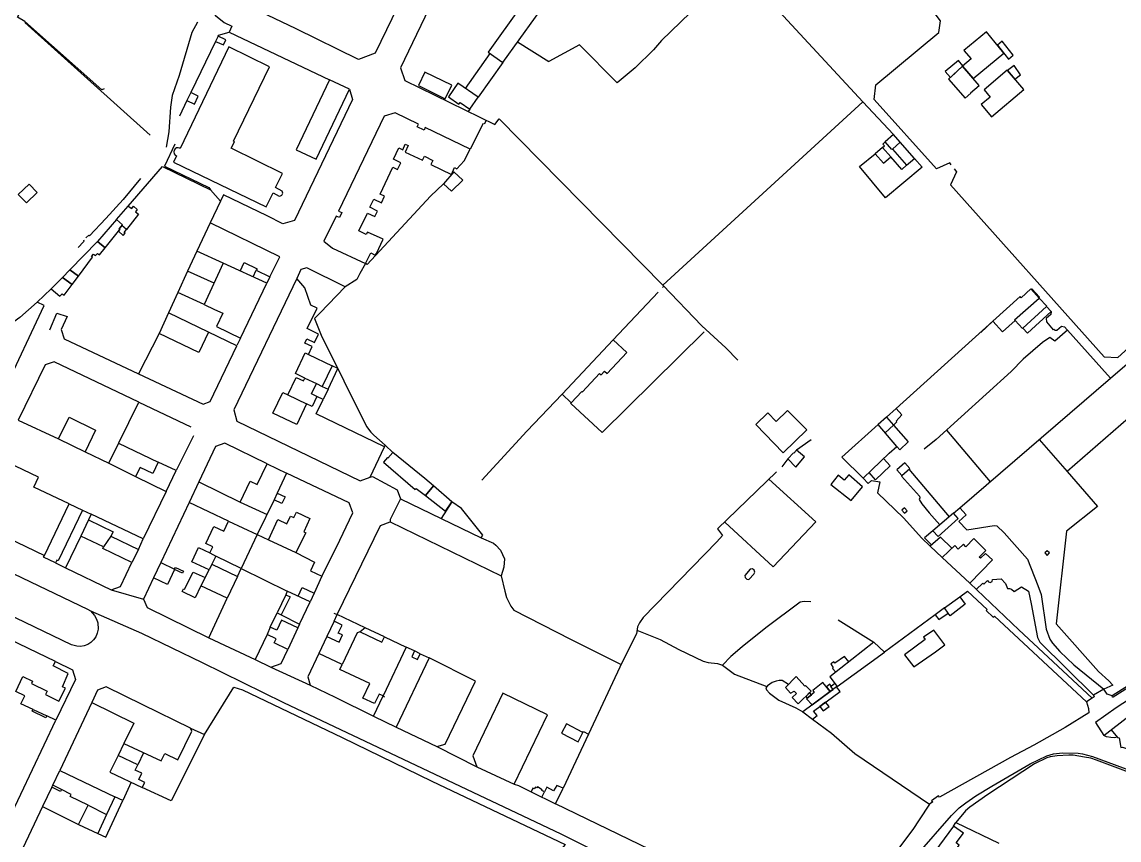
# Model space of a CAD drawing. Header units: millimetres. Extents: x 487814 to 495125, y 4392873 to 4398925.
# Drawn here: x 493123.1 to 493556.7, y 4396757.6 to 4397080.9 of the extents above; entities that cross this region are included whole.
import ezdxf

# ---------------------------------------------------------------- set-up
doc = ezdxf.new("R2010")
doc.units = ezdxf.units.MM
doc.layers.add('Cartografia_Base', color=8, linetype='Continuous')

msp = doc.modelspace()

# ---------------------------------------------------------------- linework, layer by layer
at = {"layer": 'Cartografia_Base'}
for p, q in [((493124.22, 4397080.64, 105.5), (493173.85, 4397036.2, 104.48)), ((493199.65, 4397073.24, 104.88), (493189.89, 4397053.07, 104.08)), ((493318.98, 4397073.04, 102.72), (493331.32, 4397065.3, 102.45)), ((493298.4, 4397054.64, 106.98), (493308.21, 4397068.39, 108.17)), ((493313.12, 4397064.87, 108.17), (493303.39, 4397051.15, 106.98)), ((493188.34, 4397049.87, 103.95), (493185.38, 4397043.74, 103.71)), ((493455.43, 4397049.37, 102.79), (493467.61, 4397036.38, 102.22)), ((493300.08, 4397046.41, 102.66), (493299.47, 4397045.51, 102.65)), ((493305.37, 4397040.82, 102.41), (493300.25, 4397030.62, 102.23)), ((493306.59, 4397042, 102.51), (493305.87, 4397040.58, 102.5)), ((493197.7, 4397014.61, 104.28), (493201.63, 4397010.12, 104.28)), ((493201.63, 4397010.12, 104.28), (493197.57, 4397001.59, 102.97)), ((493197.57, 4397001.59, 102.97), (493192.22, 4396990.35, 104.36)), ((493192.22, 4396990.35, 104.36), (493188.59, 4396982.43, 104.36)), ((493202.67, 4396985.56, 105.3), (493192.22, 4396990.35, 104.36)), ((493188.59, 4396982.43, 104.36), (493184.73, 4396974.01, 104.36)), ((493199.04, 4396977.64, 105.44), (493188.59, 4396982.43, 104.36)), ((493214.45, 4396980.16, 104.29), (493215.73, 4396982.8, 104.29)), ((493134.66, 4396975.48, 106.39), (493129.07, 4396970.13, 106.41)), ((493250.92, 4396976.18, 102.28), (493240.82, 4396965.81, 101.93)), ((493376.84, 4396976.56, 101.71), (493376.24, 4396975.92, 101.71)), ((493184.73, 4396974.01, 104.36), (493181.04, 4396965.96, 107.92)), ((493195.19, 4396969.22, 105.49), (493184.73, 4396974.01, 104.36)), ((493374.6, 4396974.19, 101.71), (493356.81, 4396955.33, 101.45)), ((493181.04, 4396965.96, 107.92), (493177.32, 4396957.83, 109.03)), ((493196.9, 4396958.35, 108.04), (493181.04, 4396965.96, 107.92)), ((493209.48, 4396955.97, 104.7), (493208.1, 4396953.08, 104.66)), ((493236.32, 4396949.53, 103.49), (493245.78, 4396945, 103.83)), ((493582.04, 4396943.14, 101.11), (493536.19, 4396903.33, 99.59)), ((493234.93, 4396940.19, 104.68), (493239.49, 4396937.99, 104.66)), ((493493.76, 4396888.94, 101.87), (493553.42, 4396940.12, 101.9)), ((493228.21, 4396933.55, 105.94), (493235.63, 4396929.95, 105.51)), ((493244.09, 4396935.79, 104.66), (493242.14, 4396931.72, 104.66)), ((493169.29, 4396930.71, 105.07), (493189.87, 4396920.88, 104.6)), ((493464.78, 4396924.73, 103.31), (493461.53, 4396921.84, 103.31)), ((493464.27, 4396918.61, 103.34), (493467.6, 4396921.53, 103.34)), ((493467.54, 4396921.61, 103.31), (493467.6, 4396921.53, 103.34)), ((493488.49, 4396919.66, 101.15), (493505.79, 4396899.25, 100.28)), ((493137.58, 4396916.24, 108.11), (493148.06, 4396911.1, 106.47)), ((493190.86, 4396917.4, 104.65), (493184.11, 4396903.62, 105.05)), ((493435.03, 4396915.76, 100.84), (493429.3, 4396911.64, 100.76)), ((493525.22, 4396915.91, 100.27), (493536.19, 4396903.33, 99.59)), ((493161.34, 4396914.49, 104.94), (493177.01, 4396907.01, 104.99)), ((493266.45, 4396913.08, 103.47), (493266.72, 4396913.71, 103.11)), ((493266.72, 4396913.71, 103.11), (493269.71, 4396910.84, 103.11)), ((493157.42, 4396906.51, 105.02), (493168.04, 4396901.3, 104.93)), ((493220.03, 4396906.3, 106.13), (493227.69, 4396902.55, 106.14)), ((493425.81, 4396908.24, 100.68), (493423.5, 4396905.11, 100.62)), ((493473.72, 4396904.25, 101.14), (493489.64, 4396885.38, 101.18)), ((493193.03, 4396899.13, 104.69), (493189.2, 4396891.01, 104.68)), ((493180.13, 4396895.37, 104.3), (493171.08, 4396876.6, 104.67)), ((493223.99, 4396894.7, 101.8), (493222.74, 4396892.06, 101.75)), ((493209.39, 4396891.19, 104.14), (493220.03, 4396886.31, 102.53)), ((493272.76, 4396892.41, 103.42), (493268.63, 4396884.35, 101.12)), ((493491.27, 4396886.77, 101.88), (493493.76, 4396888.94, 101.87)), ((493147, 4396888.03, 106.15), (493150.43, 4396886.4, 105.96)), ((493149.38, 4396884.22, 104.65), (493146.42, 4396877.77, 104.65)), ((493158.29, 4396877.68, 104.75), (493155.32, 4396873.47, 107.41)), ((493220.53, 4396876.28, 104.78), (493231.31, 4396871.22, 103.46)), ((493169.12, 4396872.44, 104.75), (493166.61, 4396867.26, 104.87)), ((493136.32, 4396867.12, 106.33), (493140.35, 4396865.18, 106.42)), ((493178.02, 4396867.33, 104.16), (493175.14, 4396861.23, 104.16)), ((493197.34, 4396871.09, 104.98), (493199.78, 4396869.88, 104.02)), ((493198.16, 4396866.6, 104.02), (493197.1, 4396864.48, 104.02)), ((493195.55, 4396861.35, 104.54), (493193.87, 4396858.14, 106.74)), ((493208.33, 4396861.82, 103.48), (493204.29, 4396853.24, 103.61)), ((493241.71, 4396861.88, 104.93), (493238.57, 4396855.16, 104.93)), ((493158.41, 4396856.47, 102.64), (493171.17, 4396852.8, 102.45)), ((493227.35, 4396854.6, 103.91), (493223.93, 4396847.45, 103.88)), ((493246.43, 4396847.35, 102.28), (493247.74, 4396846.79, 101.15)), ((493246.47, 4396844.1, 105.48), (493247.74, 4396846.79, 101.96)), ((493258.83, 4396841.53, 103.92), (493247.74, 4396846.79, 101.96)), ((493484.08, 4396846.64, 101.67), (493464.06, 4396831.9, 101.5)), ((493221.2, 4396841.76, 103.74), (493220.07, 4396838.81, 103.74)), ((493232.18, 4396841.5, 104.95), (493228.18, 4396832.95, 105.01)), ((493445.68, 4396844.66, 99.64), (493459.89, 4396835.88, 99.39)), ((493196.94, 4396837.61, 109.11), (493215.29, 4396828.97, 108.22)), ((493243.65, 4396838.12, 107.19), (493240.44, 4396831.33, 109.13)), ((493266.43, 4396837.94, 103.39), (493274.94, 4396833.91, 102.38)), ((493278.23, 4396832.35, 102.38), (493274.94, 4396833.91, 102.38)), ((493280.49, 4396831.28, 104.34), (493284.02, 4396829.62, 104.3)), ((493221.49, 4396825.96, 101.86), (493237.09, 4396818.79, 101.53)), ((493443, 4396818.47, 101.12), (493444.38, 4396819.6, 99.11)), ((493445.36, 4396818.35, 99.09), (493445.1, 4396818.16, 101.12)), ((493150.76, 4396812.03, 104.88), (493138.03, 4396785.17, 108.04)), ((493546.11, 4396813.73, 98.39), (493543.87, 4396812.29, 98.42)), ((493127.5, 4396809.21, 106.23), (493132.96, 4396806.68, 106.43)), ((493262.11, 4396806.6, 104.86), (493271.01, 4396802.28, 104.3)), ((493347.02, 4396799.52, 102.28), (493336.97, 4396778.19, 103.48)), ((493163.38, 4396795.78, 109.31), (493161.1, 4396791.1, 108.23)), ((493287.08, 4396794.63, 100.87), (493302.89, 4396786.63, 100.72)), ((493171.17, 4396792.09, 105.3), (493168.93, 4396787.38, 104.53)), ((493135.28, 4396779.38, 111.2), (493138.03, 4396785.17, 108.04)), ((493138.03, 4396785.17, 108.04), (493159.86, 4396774.74, 109.25)), ((493166.24, 4396780.51, 107.49), (493162.93, 4396773.27, 107.41)), ((493134.88, 4396778.55, 108.41), (493135.28, 4396779.38, 111.2)), ((493138.73, 4396777.64, 109.55), (493135.28, 4396779.38, 111.2)), ((493317.73, 4396779.67, 100.42), (493319.33, 4396779.15, 102.84)), ((493319.33, 4396779.15, 102.84), (493324.39, 4396776.68, 103.2)), ((493328.64, 4396774.61, 103.5), (493329.67, 4396776.64, 103.12)), ((493481.82, 4396771.76, 99.23), (493477.79, 4396765.61, 98.98)), ((493149.24, 4396771.39, 109.26), (493156.52, 4396767.76, 110.2)), ((493145.48, 4396763.73, 109.07), (493153.07, 4396760.28, 108.01)), ((493477.79, 4396765.61, 98.98), (493475.27, 4396761.86, 98.98)), ((493491.33, 4396763.16, 101.27), (493492.29, 4396764.55, 100.94)), ((493492.29, 4396764.55, 100.94), (493509.25, 4396756.45, 100.55))]:
    msp.add_line(p, q, dxfattribs=at)
for points in [[(493490.38, 4397024.51, 103.92), (493489.88, 4397025.18, 102.37), (493484.65, 4397022.9, 102.43), (493459.95, 4397050.22, 102.53), (493460.63, 4397056.08, 102.64), (493485.45, 4397076.71, 102.9), (493486.19, 4397081.33, 103.37), (493466.17, 4397107.91, 103.84), (493466.63, 4397111.39, 103.9), (493484.37, 4397132.02, 104.05), (493505.54, 4397156.03, 106.26)], [(493273.82, 4397091.56, 102.99), (493262.76, 4397068.63, 102.68), (493256.1, 4397066.02, 102.87), (493231.49, 4397078.18, 103.37), (493206.02, 4397090.39, 103.37), (493204.6, 4397096.92, 103.56), (493228.98, 4397147.06, 104.77), (493236.06, 4397150.18, 104.9), (493258.19, 4397139.17, 104.25), (493285.62, 4397125.79, 103.39), (493287.81, 4397120.54, 103.39), (493275.18, 4397094.37, 103.03)], [(493155.6, 4397054.5, 105.5), (493154.64, 4397054.15, 105.5), (493124.23, 4397081.11, 106.22), (493121.38, 4397082.77, 106.22), (493131.22, 4397101.32, 106.91), (493140.87, 4397118.93, 106.01), (493143.54, 4397117.56, 105.9)], [(493303.92, 4397120.32, 105.82), (493301.49, 4397122.7, 105.82), (493272.73, 4397062.82, 105.13), (493274.46, 4397057.84, 103.33), (493310.01, 4397040.36, 103.16), (493311.69, 4397042.65, 103.41), (493376.49, 4396976.92, 102.29)], [(494052.55, 4397112.1, 102.38), (493956.38, 4397064.74, 105.03), (493921.56, 4397047.86, 102.7), (493907.05, 4397040.47, 101.85), (493885.23, 4397029.76, 99.43), (493860.4, 4397016.63, 98.72), (493843.59, 4397006.14, 98.67), (493823.39, 4396995.37, 98.9), (493800.24, 4396981.29, 98.57), (493783.84, 4396972.04, 98.77), (493739.18, 4396939.15, 98.3), (493725.9, 4396929.13, 98.39), (493716.47, 4396922.42, 98.34), (493687.69, 4396902.58, 98.18), (493669.05, 4396889.27, 97.81), (493650.27, 4396877.38, 98.09), (493591.78, 4396837.71, 98.3), (493554.45, 4396814.16, 98.15), (493554.17, 4396814.15, 98.17), (493554.03, 4396814.63, 98.3)], [(493402.52, 4397106.69, 103.57), (493455.43, 4397049.37, 103.02), (493376.49, 4396976.92, 102.29)], [(493400.89, 4397105.42, 103.98), (493402.55, 4397103.71, 103.51), (493402.37, 4397099.22, 102.99), (493375.95, 4397073.6, 102.73), (493372.69, 4397069.86, 102.73), (493365.46, 4397062.73, 102.47), (493358.34, 4397056.91, 102.47), (493343.49, 4397071.92, 102.29), (493331.32, 4397065.3, 102.65)], [(493196.06, 4397099.53, 103.45), (493195.09, 4397095.83, 103.44), (493194.97, 4397094.33, 103.43), (493195.49, 4397091.34, 103.41), (493195.85, 4397090.16, 103.38), (493197.35, 4397086.8, 103.25), (493198.2, 4397085.3, 103.18), (493199.59, 4397083.42, 103.11), (493203.01, 4397080.75, 103.03), (493206.03, 4397079.24, 103.03), (493204.97, 4397076.88, 103.03)], [(493313.12, 4397064.87, 108.17), (493332.52, 4397091.9, 108.17), (493329.22, 4397095.04, 108.44), (493320.92, 4397086.32, 108.44), (493320.27, 4397086.97, 108.44), (493307.33, 4397069.03, 108.17), (493313.12, 4397064.87, 108.17)], [(493192.51, 4397080.81, 104.41), (493190.27, 4397076.77, 104.41), (493185.28, 4397059.76, 104.23), (493182.54, 4397051.8, 104.32), (493181.86, 4397047.28, 104.34), (493181.2, 4397037.45, 104.42), (493180.11, 4397031.41, 104.53)], [(493202.73, 4397071.85, 103.09), (493203.75, 4397073.79, 103.07), (493200.63, 4397075.27, 103.14), (493199.65, 4397073.24, 103.15), (493202.73, 4397071.85, 103.09)], [(493200.63, 4397075.27, 104.96), (493200.84, 4397075.7, 104.82), (493204.97, 4397076.88, 104.86), (493244.63, 4397058.07, 103.06)], [(493499.03, 4397058.6, 106.2), (493511.23, 4397068.54, 106.2), (493504.34, 4397077.02, 106.2), (493495.43, 4397069.7, 106.2), (493498.32, 4397066.34, 106.2), (493494.91, 4397063.41, 106.2), (493499.03, 4397058.6, 106.2)], [(493185.51, 4397031.03, 103.58), (493184.88, 4397031.2, 103.59), (493184.24, 4397031.12, 103.6), (493183.68, 4397030.79, 103.61), (493183.29, 4397030.27, 103.62), (493183.13, 4397029.64, 103.62), (493183.3, 4397028.85, 103.63), (493183.7, 4397028.34, 103.62), (493184.25, 4397028.02, 103.62), (493183.03, 4397025.48, 103.56), (493219.66, 4397007.89, 102.57), (493222.35, 4397013.34, 102.71), (493224.83, 4397012.12, 102.7), (493225.36, 4397012.17, 102.7), (493225.87, 4397012.49, 102.71), (493226.21, 4397013.26, 102.73), (493225.97, 4397014.07, 102.75), (493223.39, 4397015.45, 102.76), (493226.14, 4397021, 102.91), (493205.82, 4397031.03, 103.3), (493207.07, 4397033.6, 103.27), (493206.72, 4397033.78, 103.27), (493220.96, 4397063.19, 103.12), (493204.89, 4397071.03, 103.07), (493185.65, 4397030.95, 103.58), (493185.51, 4397031.03, 103.58)], [(493513.09, 4397066.18, 105.1), (493514.94, 4397067.76, 105.1), (493510.56, 4397073.27, 105.1), (493508.67, 4397071.68, 106.2), (493513.09, 4397066.18, 105.1)], [(493490.09, 4397059, 105.89), (493495.06, 4397063.54, 106.2), (493493.33, 4397065.71, 105.16), (493488.08, 4397061.31, 105.16), (493490.09, 4397059, 105.89)], [(493495.96, 4397050.78, 105.89), (493498.19, 4397052.71, 105.89), (493498.07, 4397052.85, 105.89), (493501.47, 4397055.77, 105.89), (493494.91, 4397063.41, 106.2), (493489.4, 4397058.37, 105.89), (493495.96, 4397050.78, 105.89)], [(493512.65, 4397061.68, 102.88), (493515.52, 4397058.36, 102.83), (493517.85, 4397060.05, 105.21), (493515.24, 4397063.65, 105.21), (493512.65, 4397061.68, 102.88)], [(493239.45, 4397026.66, 102.69), (493252.59, 4397054.3, 102.68), (493244.63, 4397058.07, 102.83), (493231.52, 4397030.42, 102.95), (493239.45, 4397026.66, 102.69)], [(493290.43, 4397050.6, 105.64), (493293.06, 4397055.95, 105.64), (493282.37, 4397061.12, 105.64), (493279.85, 4397055.81, 105.64), (493290.43, 4397050.6, 105.64)], [(493512.65, 4397061.68, 102.88), (493512.49, 4397061.87, 102.88), (493503.37, 4397054.09, 102.59), (493505.78, 4397051.26, 102.55), (493502.24, 4397048.25, 102.44), (493506.39, 4397043.4, 102.37), (493519.1, 4397054.24, 102.77), (493512.65, 4397061.68, 102.88)], [(493252.59, 4397054.3, 104.69), (493253.83, 4397050.28, 104.84), (493230.88, 4397002.41, 104.84), (493226.27, 4397001.13, 105.46), (493220.04, 4397004.32, 105.67), (493202.83, 4397012.66, 103.41), (493201.63, 4397010.12, 104.28)], [(493300.08, 4397046.41, 102.66), (493303.39, 4397051.15, 102.67), (493295.44, 4397056.72, 102.8), (493291.68, 4397051.35, 102.76), (493295.83, 4397048.45, 102.74), (493296.26, 4397049.07, 102.74), (493300.08, 4397046.41, 102.66)], [(493191.27, 4397048.46, 103.4), (493192.82, 4397051.65, 103.36), (493189.89, 4397053.07, 103.39), (493188.34, 4397049.87, 103.43), (493191.27, 4397048.46, 103.4)], [(493300.25, 4397030.62, 102.23), (493282.53, 4397039.23, 102.39), (493282.09, 4397038.17, 102.38), (493279.33, 4397039.45, 102.4), (493279.85, 4397040.53, 102.42), (493270.65, 4397045.01, 102.51), (493266.22, 4397043.74, 102.52), (493248.27, 4397006.21, 102.32), (493249.57, 4397005.58, 102.29), (493248.6, 4397003.58, 102.29), (493247.32, 4397004.21, 102.31), (493242.49, 4396994.27, 102.32), (493245.85, 4396991.57, 102.33), (493258.94, 4396985.45, 102.32), (493261.07, 4396989.67, 102.28), (493262.75, 4396988.76, 102.21), (493263.22, 4396989.43, 102.2), (493265.88, 4396995.11, 102.17), (493259.65, 4396997.84, 102.22), (493259.2, 4396996.94, 102.23), (493256.29, 4396998.38, 102.23), (493259.73, 4397005.39, 102.16), (493262.56, 4397004, 102.16), (493263.63, 4397006.18, 102.14), (493260.61, 4397007.67, 102.15), (493262.2, 4397010.91, 102.16), (493265.17, 4397009.45, 102.11), (493266.41, 4397012.03, 102.11), (493264.64, 4397012.88, 102.15), (493269.75, 4397023.49, 102.2), (493271.6, 4397022.6, 102.16), (493272.89, 4397025.27, 102.17), (493269.91, 4397026.71, 102.24), (493272.05, 4397031.17, 102.27), (493273.63, 4397030.44, 102.24), (493274.62, 4397032.57, 102.28), (493275.72, 4397032.06, 102.26), (493274.52, 4397029.46, 102.22), (493281.41, 4397026.26, 102.15), (493282.22, 4397027.85, 102.18), (493285.52, 4397026.18, 102.15), (493284.76, 4397024.58, 102.12), (493292.89, 4397020.68, 102.03), (493294.1, 4397023.36, 102.08), (493294.99, 4397022.89, 102.07), (493297.95, 4397026.03, 102.13), (493300.25, 4397030.62, 102.23)], [(493470.27, 4397033.36, 104.33), (493467.61, 4397036.38, 104.33), (493464.34, 4397033.51, 104.54)], [(493183.54, 4397032.58, 105.96), (493179.5, 4397023.89, 105.26), (493196.96, 4397015.45, 104.51), (493197.7, 4397014.61, 104.28)], [(493463.24, 4397031.33, 104.54), (493463.99, 4397031.99, 104.54), (493463.39, 4397032.68, 104.54), (493464.34, 4397033.51, 104.54)], [(493467.17, 4397030.65, 104.54), (493466.88, 4397030.54, 104.54), (493464.34, 4397033.51, 104.54)], [(493472.75, 4397024.28, 101.99), (493475.84, 4397026.99, 102.06), (493470.27, 4397033.36, 102.05), (493467.17, 4397030.65, 101.99), (493472.75, 4397024.28, 101.99)], [(493475.84, 4397026.99, 103.02), (493478.97, 4397023.56, 103.02), (493464.47, 4397011.36, 101.86), (493454.14, 4397023.74, 102.54), (493460.37, 4397028.82, 102.12)], [(493466.5, 4397027.61, 104.54), (493463.24, 4397031.33, 104.54), (493460.37, 4397028.82, 103.91), (493463.64, 4397025.1, 103.91), (493466.5, 4397027.61, 104.54)], [(493472.75, 4397024.28, 101.99), (493470.87, 4397022.63, 104.54), (493466.5, 4397027.61, 104.54)], [(493165.09, 4397008.14, 105.32), (493178.62, 4397023.78, 105.03), (493197.7, 4397014.61, 104.28)], [(493169.99, 4397019.02, 104.09), (493163.14, 4397010.82, 104.26), (493156.32, 4397003.27, 104.29), (493149.84, 4396996.41, 104.43), (493149.55, 4396996.72, 104.43), (493148.34, 4396995.6, 104.5)], [(493292.85, 4397014.1, 101.88), (493297.32, 4397018.42, 101.96), (493293.83, 4397021.71, 102.04), (493289.71, 4397017, 101.95), (493292.85, 4397014.1, 101.88)], [(493491.59, 4397022.91, 103.92), (493492.52, 4397021.69, 103.92), (493490.13, 4397016.53, 102.37), (493550.91, 4396948.62, 101.43), (493556.3, 4396948.34, 101.38), (493567.2, 4396958.26, 101.74), (493570.79, 4396960.98, 101.93), (493574.25, 4396957.14, 101.98)], [(493124.87, 4397009.42, 105.11), (493129.15, 4397013.57, 104.88), (493125.93, 4397016.88, 104.77), (493121.65, 4397012.73, 104.99), (493124.87, 4397009.42, 105.11)], [(493289.71, 4397017, 104.99), (493284.57, 4397012.05, 103.69), (493259.61, 4396985.01, 103.11), (493258.94, 4396985.45, 103.11)], [(493164.48, 4396998.94, 105.54), (493162.63, 4397000.51, 105.76), (493162.87, 4397000.79, 105.76), (493160.49, 4397002.8, 105.76), (493165.09, 4397008.14, 105.54), (493166.54, 4397007.17, 105.54), (493167.24, 4397008.13, 105.54), (493168.69, 4397006.85, 105.54), (493167.94, 4397005.9, 105.54), (493169.22, 4397004.95, 105.54), (493164.48, 4396998.94, 105.54)], [(493156.02, 4396991.72, 105.81), (493161.25, 4396998.27, 105.76), (493161.83, 4396999.04, 105.76), (493161.54, 4396999.22, 105.76), (493162.87, 4397000.79, 105.76), (493160.49, 4397002.8, 105.76), (493153, 4396994.13, 105.81), (493156.02, 4396991.72, 105.81)], [(493221.09, 4396980.2, 104.46), (493224.99, 4396988.11, 103.59), (493197.57, 4397001.59, 102.97)], [(493164.48, 4396998.94, 105.54), (493162.63, 4397000.51, 105.76), (493161.54, 4396999.22, 105.76), (493161.83, 4396999.04, 105.76), (493161.25, 4396998.27, 105.76), (493163.12, 4396996.53, 105.22), (493163.9, 4396997.45, 105.22), (493163.56, 4396997.77, 105.22), (493164.48, 4396998.94, 105.54)], [(493145.43, 4396980.44, 105.91), (493151.03, 4396987.94, 105.81), (493150.66, 4396988.26, 105.81), (493151.43, 4396989.12, 105.81), (493152.24, 4396988.59, 105.81), (493152.92, 4396989.44, 105.81), (493153.76, 4396988.88, 105.81), (493156.02, 4396991.72, 105.81), (493153, 4396994.13, 105.81), (493142, 4396982.95, 105.91), (493145.43, 4396980.44, 105.91)], [(493147.43, 4396994.78, 104.51), (493147.56, 4396994.36, 104.51), (493147.39, 4396994.07, 104.51), (493145.38, 4396991.8, 104.51)], [(493199.26, 4396967.35, 101.86), (493202.57, 4396965.84, 101.77), (493200.02, 4396960.52, 101.75), (493209.48, 4396955.97, 101.56), (493219.87, 4396977.68, 101.58), (493202.67, 4396985.56, 102.19), (493195.19, 4396969.22, 101.96), (493199.26, 4396967.35, 101.86)], [(493209.37, 4396982.49, 104.25), (493211.01, 4396985.86, 104.25), (493216.03, 4396983.42, 104.25), (493215.73, 4396982.8, 104.29)], [(493258.94, 4396985.45, 102.32), (493256.67, 4396981.57, 102.36), (493255.52, 4396979.1, 102.36), (493250.92, 4396976.18, 102.43), (493235.67, 4396983.73, 102.28), (493233.38, 4396983.05, 102.28), (493231.81, 4396979.56, 102.28)], [(493138.09, 4396972.51, 105.89), (493138.96, 4396973.52, 105.89), (493139.83, 4396972.94, 105.89), (493142.95, 4396977.12, 105.91), (493139.1, 4396979.99, 105.91), (493134.66, 4396975.48, 105.89), (493138.09, 4396972.51, 105.89)], [(493142.95, 4396977.12, 105.91), (493145.43, 4396980.44, 105.91), (493142, 4396982.95, 105.91), (493139.1, 4396979.99, 105.91), (493142.95, 4396977.12, 105.91)], [(493215.73, 4396982.8, 104.29), (493221.09, 4396980.2, 104.29), (493219.87, 4396977.68, 104.29)], [(493256.86, 4396899.62, 101.09), (493260.77, 4396901.01, 101.15), (493266.45, 4396913.08, 101.22), (493239.41, 4396926.04, 101.53), (493242.14, 4396931.72, 101.6), (493239.69, 4396932.9, 101.64), (493237.78, 4396928.91, 101.59), (493235.63, 4396929.95, 101.6), (493231.74, 4396921.85, 101.47), (493222.32, 4396926.38, 101.58), (493226.22, 4396934.5, 101.65), (493228.21, 4396933.55, 101.64), (493231.52, 4396940.44, 101.74), (493234.39, 4396939.07, 101.72), (493234.93, 4396940.19, 101.74), (493231.19, 4396941.96, 101.76), (493235.11, 4396950.11, 101.88), (493236.32, 4396949.53, 101.87), (493237.81, 4396952.64, 101.89), (493234.94, 4396954.01, 101.93), (493235.75, 4396955.71, 101.96), (493238.74, 4396954.27, 101.88), (493240.34, 4396957.6, 101.86), (493235.85, 4396959.72, 102), (493239.74, 4396967.82, 101.98), (493237.28, 4396969.03, 102.04), (493234.93, 4396975.89, 102.19), (493231.81, 4396979.56, 102.28), (493206.85, 4396927.68, 101.55), (493208.07, 4396923.13, 101.55), (493256.86, 4396899.62, 101.09)], [(493376.49, 4396976.92, 102.29), (493391.9, 4396960.86, 101.61), (493401.31, 4396952.16, 101.25), (493406.11, 4396947.29, 101.19)], [(493510.68, 4396958.46, 101.39), (493515.66, 4396962.92, 101.39), (493515.46, 4396963.15, 101.39), (493525.21, 4396971.81, 101.38), (493521.91, 4396975.39, 101.42), (493518.02, 4396971.93, 101.43), (493517.63, 4396972.36, 101.43), (493506.91, 4396962.67, 101.45), (493510.68, 4396958.46, 101.39)], [(493522.07, 4396975.21, 104.63), (493522.34, 4396975.45, 104.63), (493525.33, 4396972.22, 104.63), (493525.06, 4396971.97, 104.63)], [(493525.21, 4396971.81, 104.26), (493528.23, 4396968.64, 104.26), (493528.01, 4396968.44, 104.26)], [(493116.02, 4396934.93, 102.69), (493131.93, 4396968.81, 103.88), (493129.07, 4396970.13, 104.55), (493122.26, 4396964.16, 104.67), (493114.03, 4396958.22, 105.06), (493113.76, 4396958.37, 105.13), (493099.96, 4396949.38, 105.18), (493104.68, 4396942.47, 104.06), (493107.32, 4396944.27, 103.92), (493110.48, 4396939.76, 102.94), (493111.67, 4396940.53, 102.92), (493115.26, 4396935.39, 102.72), (493116.02, 4396934.93, 102.69)], [(493520.55, 4396957.9, 103.42), (493529.85, 4396966.44, 103.42), (493528.01, 4396968.44, 104.26), (493518.72, 4396959.9, 104.26), (493520.55, 4396957.9, 103.42)], [(493134.1, 4396959.29, 103.72), (493136.91, 4396965.87, 103.92), (493140.98, 4396964.48, 103.61), (493138.67, 4396959.38, 103.62), (493139.84, 4396955.72, 103.62), (493169.17, 4396941.84, 103.62)], [(493240.82, 4396965.81, 104.57), (493238.75, 4396963.68, 104.33), (493241.4, 4396957.12, 103.7), (493259.33, 4396921.01, 102.38), (493260.99, 4396918.86, 102.38), (493262.17, 4396917.62, 102.54), (493266.72, 4396913.71, 103.11)], [(493502.06, 4396958.14, 102.64), (493506.91, 4396962.67, 102.93), (493468.59, 4396928.17, 102.91)], [(493515.66, 4396962.92, 104.26), (493518.52, 4396959.72, 104.26), (493518.72, 4396959.9, 104.26)], [(493529.85, 4396966.44, 101.74), (493529.75, 4396965.26, 101.95), (493527.97, 4396963.79, 101.95), (493528.1, 4396962.4, 102.85), (493530.72, 4396959.31, 102.01), (493530.95, 4396959.46, 102.01), (493531.35, 4396959.06, 102.01), (493532.13, 4396959.07, 102.01), (493534, 4396960.72, 101.9), (493535.19, 4396960.48, 101.9), (493553.42, 4396940.12, 101.9)], [(493194.71, 4396929.87, 101.53), (493197.47, 4396930.87, 101.54), (493208.06, 4396952.99, 101.56), (493196.9, 4396958.35, 101.79), (493193.02, 4396950.28, 101.75), (493177.32, 4396957.83, 102.04), (493169.17, 4396941.84, 101.92), (493194.71, 4396929.87, 101.53)], [(493392.79, 4396958.48, 101.43), (493352.46, 4396918.65, 101.17), (493340.02, 4396930.16, 102.29), (493340.21, 4396930.4, 103.8)], [(493536.35, 4396959.18, 101.22), (493531.37, 4396954.82, 101.01), (493529.43, 4396956.24, 101.1)], [(493340.21, 4396930.4, 100.85), (493344.47, 4396934.94, 100.86), (493344.61, 4396934.81, 100.85), (493351.37, 4396942.01, 100.72), (493351.99, 4396941.43, 100.69), (493353.36, 4396942.89, 100.71), (493354.37, 4396941.95, 100.69), (493362.19, 4396950.26, 100.77), (493356.81, 4396955.33, 100.83), (493336.6, 4396933.79, 100.88), (493340.21, 4396930.4, 100.85)], [(493529.43, 4396956.24, 101.02), (493526.48, 4396954.28, 101.02), (493518.89, 4396947.61, 100.85), (493514.1, 4396942.77, 100.83), (493484.4, 4396915.96, 100.78), (493479.78, 4396912.14, 100.88)], [(493553.42, 4396940.12, 101.9), (493569.34, 4396953.9, 102.27), (493570.25, 4396953.92, 101.27), (493571.83, 4396953.54, 101.28), (493575.39, 4396950.64, 101.55), (493632.25, 4396886.8, 99.48), (493642.05, 4396876.03, 99.58), (493642.7, 4396874.26, 99.59), (493642.3, 4396873, 99.59), (493639.38, 4396870.68, 99.58), (493591.98, 4396838.55, 99.17), (493554.03, 4396814.63, 99.35), (493552.09, 4396815.3, 99.35), (493550.72, 4396817.22, 99.35)], [(493157.42, 4396906.51, 102.76), (493169.29, 4396930.71, 102.6), (493135.9, 4396946.66, 102.59), (493132.33, 4396945.39, 102.59), (493121.61, 4396923.52, 102.71), (493137.58, 4396916.24, 102.84), (493141.73, 4396924.75, 102.79), (493152.23, 4396919.6, 102.8), (493148.06, 4396911.1, 102.83), (493157.42, 4396906.51, 102.76)], [(493244.09, 4396935.79, 104.66), (493248.01, 4396943.94, 103.57), (493245.78, 4396945, 103.57), (493241.76, 4396936.9, 104.66), (493244.09, 4396935.79, 104.66)], [(493239.69, 4396932.9, 104.66), (493237.54, 4396933.93, 104.66), (493239.49, 4396937.99, 104.66), (493241.76, 4396936.9, 104.66)], [(493336.6, 4396933.79, 104.22), (493322.68, 4396919.17, 101.27), (493304.83, 4396899.9, 101.29)], [(493467.54, 4396921.61, 103.31), (493468.88, 4396922.86, 103.28), (493468.69, 4396923.11, 103.28), (493470.89, 4396925.62, 103.28), (493468.59, 4396928.17, 103.28), (493464.78, 4396924.73, 103.31), (493467.54, 4396921.61, 103.31)], [(493423.95, 4396910.68, 100.7), (493433.33, 4396919.75, 100.86), (493425.76, 4396927.38, 100.82), (493421.28, 4396923.04, 100.73), (493417.96, 4396926.46, 100.71), (493413.16, 4396921.82, 100.64), (493423.95, 4396910.68, 100.7)], [(493468.96, 4396913.11, 101.39), (493461.53, 4396921.84, 101.27), (493447.24, 4396908.99, 100.9), (493455.57, 4396900.59, 100.91), (493465.93, 4396910.52, 101.35), (493468.96, 4396913.11, 101.39)], [(493467.6, 4396921.53, 103.34), (493473.42, 4396914.99, 103.34), (493470.15, 4396911.87, 103.34), (493468.96, 4396913.11, 101.39)], [(493209.39, 4396891.19, 101.59), (493213.35, 4396899.48, 101.55), (493216.12, 4396898.15, 101.54), (493220.03, 4396906.3, 101.48), (493203.33, 4396914.47, 101.49), (493199.64, 4396913.14, 101.5), (493193.03, 4396899.13, 101.69), (493209.39, 4396891.19, 101.59)], [(493282.6, 4396893.75, 103.33), (493285.76, 4396897.56, 103.33), (493282.35, 4396900.52, 103.33), (493269.71, 4396910.84, 103.33), (493267.78, 4396908.6, 103.33), (493267.59, 4396908.79, 103.33), (493266.02, 4396906.9, 103.33), (493278.52, 4396896.22, 103.33), (493278.92, 4396896.59, 103.33), (493282.6, 4396893.75, 103.33)], [(493429.3, 4396911.64, 102.83), (493428.2, 4396910.48, 102.83), (493428.02, 4396910.64, 102.83), (493425.81, 4396908.24, 102.83), (493429.06, 4396904.95, 102.83), (493432.46, 4396909.07, 102.83), (493429.3, 4396911.64, 102.83)], [(493132.05, 4396870.14, 102.72), (493141.73, 4396890.53, 102.78), (493127.84, 4396897.12, 102.83), (493129.72, 4396901.07, 102.84), (493114.44, 4396908.33, 102.8), (493110.76, 4396900.54, 102.85), (493116.82, 4396897.66, 102.89), (493113.74, 4396891.23, 102.87), (493107.72, 4396894.12, 102.88), (493103.65, 4396885.5, 102.9), (493104.84, 4396882.25, 102.85), (493113.28, 4396878.22, 102.79), (493113.62, 4396878.94, 102.79), (493132.05, 4396870.14, 102.72)], [(493180.13, 4396895.37, 102.59), (493184.11, 4396903.62, 102.59), (493177.01, 4396907.01, 102.64), (493174.82, 4396902.42, 102.64), (493169.79, 4396904.88, 102.68), (493168.04, 4396901.3, 102.68), (493180.13, 4396895.37, 102.59)], [(493463.68, 4396908.36, 104.54), (493466.23, 4396905.54, 104.54), (493460.42, 4396900, 104.54), (493457.96, 4396902.88, 104.54)], [(493470.86, 4396901.73, 101.99), (493474, 4396904.49, 101.99), (493472.07, 4396906.68, 101.99), (493468.93, 4396903.92, 101.99), (493470.86, 4396901.73, 101.99)], [(493241.71, 4396861.88, 101.37), (493247.4, 4396873.39, 101.21), (493253.85, 4396886.97, 101.03), (493252.46, 4396890.88, 101.03), (493227.69, 4396902.55, 101.37), (493223.99, 4396894.7, 101.43), (493227.12, 4396893.23, 101.39), (493225.87, 4396890.58, 101.4), (493222.74, 4396892.06, 101.45), (493216.1, 4396878.36, 101.6), (493220.53, 4396876.28, 101.55), (493224.31, 4396884.28, 101.44), (493227.84, 4396882.62, 101.41), (493229.28, 4396885.68, 101.37), (493230.63, 4396885.04, 101.35), (493231.63, 4396887.16, 101.33), (493236.93, 4396884.66, 101.27), (493234.48, 4396879.48, 101.34), (493235.28, 4396879.1, 101.33), (493231.31, 4396871.22, 101.44), (493238.75, 4396867.46, 101.37), (493237.14, 4396864.02, 101.41), (493241.71, 4396861.88, 101.37)], [(493421.38, 4396903.13, 101.13), (493398.08, 4396880.59, 100.98), (493400.02, 4396878.03, 100.77), (493397.83, 4396875.49, 100.43), (493368.66, 4396845.63, 99.95), (493367.17, 4396843.49, 99.95), (493366.41, 4396841.92, 99.94), (493365.96, 4396839.13, 100.05), (493360.41, 4396827.91, 100.2), (493347.02, 4396799.52, 102.28)], [(493450.89, 4396891.86, 100.71), (493455.38, 4396897.22, 100.8), (493449.97, 4396902, 100.81), (493448.11, 4396899.8, 100.77), (493445.79, 4396901.77, 100.77), (493442.86, 4396898.18, 100.71), (493450.89, 4396891.86, 100.71)], [(493536.19, 4396903.33, 99.59), (493548.23, 4396889.41, 99.28), (493536.03, 4396879.64, 99.12), (493531.87, 4396843.05, 98.68), (493548.67, 4396824.28, 98.52), (493552.74, 4396820.56, 98.6), (493554.27, 4396818.78, 98.57), (493550.72, 4396817.22, 99.35)], [(493041.74, 4396899.7, 106.32), (493059.9, 4396891.16, 103.88), (493071.21, 4396886.13, 103.17), (493149.06, 4396848.92, 102.91), (493150.21, 4396848.15, 102.91), (493170.35, 4396839.45, 102.41), (493194.35, 4396827.83, 102.09), (493226.45, 4396811.97, 101.75), (493336.08, 4396760.09, 100.3), (493360.46, 4396747.92, 100.09), (493377.26, 4396740.19, 99.71), (493435.95, 4396712.16, 99.07), (493436.7, 4396711.72, 99.1), (493437.2, 4396711.01, 99.11), (493437.32, 4396709.56, 99.11), (493437.21, 4396708.93, 99.15), (493436.48, 4396707.29, 99.36), (493434.38, 4396704.24, 99.39), (493428.03, 4396695.99, 99.98), (493425.77, 4396693.69, 100.19), (493423.09, 4396691.44, 100.42)], [(493260.77, 4396901.01, 103.21), (493261.71, 4396901.34, 103.21), (493271.47, 4396895.98, 102.95), (493272.76, 4396892.41, 103.42), (493288.76, 4396884.67, 103.11)], [(493290.59, 4396887.61, 103.39), (493293.04, 4396891.27, 103.39), (493285.76, 4396897.56, 103.33), (493282.6, 4396893.75, 103.33), (493290.59, 4396887.61, 103.39)], [(493418.37, 4396900.22, 100.51), (493436.89, 4396883.43, 100.48), (493420.09, 4396865.6, 99.9), (493400.88, 4396883.3, 100.14)], [(493455.57, 4396900.59, 102.72), (493457.64, 4396898.53, 102.76), (493458.85, 4396899.75, 102.31), (493462.21, 4396899.22, 102.99), (493461.26, 4396894.81, 102.86), (493471.61, 4396884.96, 101.38), (493478.86, 4396876.9, 101.5), (493482.08, 4396873.83, 101.46)], [(493470.86, 4396901.73, 101.43), (493470.74, 4396901.47, 101.39), (493477.91, 4396893.58, 101.21), (493478.02, 4396892.82, 101.13), (493477.78, 4396892.21, 101.07), (493478.79, 4396890.55, 101.05), (493481.67, 4396886.93, 100.94), (493485.97, 4396882.26, 100.94)], [(493141.73, 4396890.53, 105.99), (493147, 4396888.03, 105.99), (493137.48, 4396867.98, 105.99), (493136.87, 4396868.27, 105.99), (493136.32, 4396867.12, 105.99), (493131.68, 4396869.36, 105.99), (493132.05, 4396870.14, 102.72)], [(493204.79, 4396883.68, 101.7), (493189.2, 4396891.01, 101.81), (493178.02, 4396867.33, 102.17), (493183.43, 4396864.62, 102.13), (493183.78, 4396865.34, 102.12), (493186.96, 4396863.83, 102.09), (493186.6, 4396863.07, 102.1), (493183.42, 4396864.59, 102.13), (493180.58, 4396858.65, 102.21), (493175.14, 4396861.23, 102.26), (493171.17, 4396852.8, 102.38), (493172.58, 4396849.51, 102.38), (493196.94, 4396837.61, 102.03), (493204.29, 4396853.24, 101.85), (493193.87, 4396858.14, 102), (493191.64, 4396853.4, 102.06), (493186.49, 4396855.84, 102.13), (493187.03, 4396856.94, 102.12), (493187.4, 4396856.73, 102.11), (493190.75, 4396863.48, 102.03), (493195.55, 4396861.35, 101.96), (493197.1, 4396864.48, 101.93), (493190.2, 4396867.55, 102.02), (493192.93, 4396873.3, 101.94), (493197.34, 4396871.09, 101.89), (493198.51, 4396873.44, 101.87), (493195.78, 4396874.8, 101.89), (493198.95, 4396881.55, 101.79), (493202.92, 4396879.69, 101.76), (493204.79, 4396883.68, 101.7)], [(493272.76, 4396892.41, 101.12), (493268.63, 4396884.35, 102.28), (493268.68, 4396883.32, 102.25)], [(493304.63, 4396877.09, 103.39), (493305.26, 4396878.09, 103.39), (493296.87, 4396888.66, 103.39), (493293.04, 4396891.27, 103.39), (493288.76, 4396884.67, 103.39), (493304.63, 4396877.09, 103.39)], [(493471.88, 4396888.88, 101.75), (493470.87, 4396887.94, 101.54), (493471.98, 4396886.75, 101.54), (493472.99, 4396887.69, 101.54), (493471.88, 4396888.88, 101.75)], [(493493.38, 4396883.57, 100.34), (493496.26, 4396886.12, 100.66), (493493.76, 4396888.94, 101.87)], [(493169.12, 4396872.44, 102.59), (493171.08, 4396876.6, 102.59), (493150.43, 4396886.4, 102.74), (493149.38, 4396884.22, 102.73), (493159.16, 4396879.49, 102.67), (493158.29, 4396877.68, 102.67), (493169.12, 4396872.44, 102.59)], [(493485.22, 4396877.55, 100.53), (493493.16, 4396884.67, 100.36), (493491.27, 4396886.77, 100.47), (493483.17, 4396879.87, 100.64), (493485.22, 4396877.55, 100.53)], [(493204.79, 4396883.68, 106.72), (493216.1, 4396878.36, 103.32), (493209.78, 4396864.92, 103.45), (493228, 4396855.97, 103.91)], [(493247.74, 4396846.79, 101.96), (493264.82, 4396881.96, 102.27), (493268.68, 4396883.32, 102.3), (493312.57, 4396861.99, 101.45)], [(493493.38, 4396883.57, 100.34), (493496.63, 4396880.22, 100.2), (493507.38, 4396881.93, 100.02), (493508.44, 4396881.84, 99.93), (493511.34, 4396878.99, 99.82), (493520.6, 4396868.69, 99.37), (493524.71, 4396858.27, 99.15), (493525.94, 4396854.68, 99.05), (493527.92, 4396841.02, 98.78), (493529.43, 4396836.96, 98.67), (493530.49, 4396835.45, 98.64), (493533.36, 4396832.13, 98.64), (493538.91, 4396826.92, 98.6), (493550.72, 4396817.22, 98.52)], [(493158.41, 4396856.47, 102.6), (493162.06, 4396857.88, 102.59), (493166.61, 4396867.26, 102.59), (493155.03, 4396872.88, 102.67), (493155.32, 4396873.47, 102.67), (493146.42, 4396877.77, 102.72), (493140.35, 4396865.18, 102.68), (493158.41, 4396856.47, 102.6)], [(493304.63, 4396877.09, 103.13), (493309.53, 4396875, 102.15), (493310.46, 4396874.2, 102.09), (493312.3, 4396872.18, 101.92), (493313.84, 4396868.78, 101.72), (493313.57, 4396865.45, 101.68), (493312.57, 4396861.99, 101.45)], [(493483.17, 4396879.87, 101.79), (493479.82, 4396877.03, 101.79), (493482.56, 4396874.23, 101.69)], [(493490.62, 4396872.94, 102.77), (493486.24, 4396877.34, 102.77), (493482.08, 4396873.83, 102.77), (493486.83, 4396869.3, 102.77)], [(493497.72, 4396859.13, 99.88), (493506.77, 4396868.31, 99.89), (493503.91, 4396870.93, 99.8), (493501.97, 4396869.04, 99.77), (493501.49, 4396869.48, 99.78), (493504.08, 4396872.08, 99.81), (493499.4, 4396876.75, 100.04), (493496.22, 4396873.49, 100), (493495.28, 4396874.6, 100.04), (493493.14, 4396872.59, 99.99), (493491.82, 4396874.09, 100.03), (493486.83, 4396869.3, 99.89), (493497.72, 4396859.13, 99.88)], [(493528.3, 4396871.94, 100.04), (493527.36, 4396871.11, 100.02), (493528.37, 4396870.14, 99.98), (493529.31, 4396871.07, 99.98), (493528.3, 4396871.94, 100.04)], [(493150.21, 4396848.15, 102.91), (493151.85, 4396846.39, 102.91), (493152.62, 4396844.98, 102.91), (493153.1, 4396843.44, 102.91), (493153.22, 4396841.03, 102.91), (493152.87, 4396839.36, 102.88), (493152.28, 4396838, 102.85), (493151.44, 4396836.77, 102.83), (493150.37, 4396835.74, 102.8), (493149.11, 4396834.95, 102.78), (493147.73, 4396834.41, 102.75), (493146.26, 4396834.17, 102.72), (493144.78, 4396834.22, 102.7), (493142.64, 4396834.84, 102.66), (493069.33, 4396870.08, 103.58)], [(493208.33, 4396861.82, 101.75), (493209.78, 4396864.92, 101.72), (493199.78, 4396869.88, 101.86), (493198.16, 4396866.6, 101.9), (493208.33, 4396861.82, 101.75)], [(493412.38, 4396862.67, 99.86), (493412.74, 4396863.43, 99.87), (493412.53, 4396864.27, 99.88), (493411.83, 4396864.77, 99.89), (493411.01, 4396864.73, 99.89), (493408.9, 4396862.21, 99.86), (493408.97, 4396861.43, 99.85), (493409.59, 4396860.76, 99.84), (493410.09, 4396860.62, 99.84), (493410.61, 4396860.69, 99.84), (493412.38, 4396862.67, 99.86)], [(493312.57, 4396861.99, 101.45), (493313.93, 4396856.03, 100.91), (493314.67, 4396853.44, 100.71), (493316.3, 4396850.01, 100.75), (493317.55, 4396848.43, 100.76), (493339.92, 4396836.96, 100.23), (493359.98, 4396827.01, 100.25)], [(493550.72, 4396817.22, 99.35), (493546.71, 4396814.94, 101.21), (493546.93, 4396814.29, 99.74), (493546.11, 4396813.73, 99.61), (493517.1, 4396840.69, 100.05), (493497.72, 4396859.13, 100.93)], [(493500.33, 4396856.64, 100.05), (493502.93, 4396859.21, 100.11), (493503.34, 4396858.76, 100.05), (493504.72, 4396860.2, 100.01), (493505.12, 4396859.64, 99.93), (493505.83, 4396859.45, 99.86), (493506.56, 4396859.84, 99.78), (493506.79, 4396860.64, 99.7), (493510.12, 4396860.83, 99.54), (493511.89, 4396859.07, 99.46), (493512.71, 4396857.03, 99.37), (493513.41, 4396857, 99.31), (493514.24, 4396856.74, 99.27), (493515.35, 4396855.8, 99.19), (493518.17, 4396857.72, 99.2), (493520.9, 4396855.92, 99.17), (493522.07, 4396850.97, 99.09), (493524.55, 4396837.73, 98.83), (493525.48, 4396835.89, 98.89), (493546.71, 4396814.94, 98.71)], [(493232.85, 4396842.94, 101.59), (493236.98, 4396851.77, 101.49), (493228, 4396855.97, 101.58), (493227.35, 4396854.6, 101.59), (493229.17, 4396853.75, 101.57), (493225.62, 4396846.57, 101.66), (493232.85, 4396842.94, 101.59)], [(493232.27, 4396853.97, 104.62), (493233.86, 4396857.37, 104.62), (493238.57, 4396855.16, 104.62), (493236.98, 4396851.77, 104.62)], [(493493.79, 4396853.77, 101.75), (493496.88, 4396856.05, 101.78), (493504.66, 4396848.8, 101.67), (493504.17, 4396848.28, 101.67), (493507, 4396845.76, 101.81), (493507.52, 4396846.15, 101.81), (493543.87, 4396812.29, 100.22), (493544.67, 4396809.61, 100.71), (493544.78, 4396807.92, 101.12), (493535.39, 4396802.17, 99.4), (493523.11, 4396795.18, 99.14), (493513.89, 4396790.22, 99.14), (493485.76, 4396774.53, 100.45), (493485.42, 4396775.09, 100.38), (493482.66, 4396773.15, 100.6), (493483.09, 4396772.74, 100.6), (493481.82, 4396771.76, 99.23)], [(493120.74, 4396816.32, 103), (493123.42, 4396822.28, 102.92), (493127.25, 4396820.36, 102.87), (493126.84, 4396819.55, 102.88), (493133.03, 4396816.43, 103.02), (493132.38, 4396815.16, 103.09), (493137.71, 4396812.47, 103.36), (493140.3, 4396817.61, 103.05), (493139.08, 4396818.23, 102.97), (493141.44, 4396823.48, 102.67), (493135.49, 4396826.48, 102.69), (493136.39, 4396828.13, 102.67), (493089.46, 4396850.66, 103.35)], [(493434.97, 4396851.77, 99.76), (493432.31, 4396851.92, 99.75), (493430.72, 4396851.65, 99.75), (493417.09, 4396841.46, 99.61), (493407.78, 4396834.03, 99.53), (493403.25, 4396830.23, 99.5), (493400.07, 4396826.68, 99.47)], [(493487.76, 4396849.35, 102.14), (493493.79, 4396853.77, 102.14), (493495.91, 4396850.81, 102.14), (493490.01, 4396846.28, 102.14), (493489.18, 4396847.33, 102.14)], [(493232.85, 4396842.94, 101.59), (493232.18, 4396841.5, 103.88), (493225.7, 4396844.54, 103.88), (493223.83, 4396840.53, 103.88), (493221.2, 4396841.76, 103.88), (493223.93, 4396847.45, 103.88), (493225.62, 4396846.57, 103.88)], [(493485.54, 4396844.8, 99.5), (493489.18, 4396847.33, 99.54), (493487.76, 4396849.35, 99.59), (493484.08, 4396846.64, 99.54), (493485.54, 4396844.8, 99.5)], [(493248.44, 4396835.86, 101.32), (493249.77, 4396838.69, 101.2), (493248.15, 4396839.45, 101.27), (493249.64, 4396842.6, 101.14), (493246.47, 4396844.1, 101.26), (493243.65, 4396838.12, 101.5), (493248.44, 4396835.86, 101.32)], [(493265.33, 4396835.77, 103), (493266.43, 4396837.94, 103), (493258.83, 4396841.53, 103), (493256.77, 4396839.97, 103), (493265.33, 4396835.77, 103)], [(493221.49, 4396825.96, 101.71), (493225.51, 4396827.42, 101.75), (493228.18, 4396832.95, 101.71), (493222.8, 4396835.54, 101.72), (493223.56, 4396837.11, 101.73), (493220.07, 4396838.81, 101.7), (493215.29, 4396828.97, 101.77), (493221.49, 4396825.96, 101.71)], [(493256.77, 4396839.97, 102.49), (493255.61, 4396839.48, 102.43), (493249.69, 4396826.98, 102.8)], [(493366.2, 4396840.59, 99.69), (493375.42, 4396836.83, 99.65), (493382.74, 4396832.88, 99.6), (493392.33, 4396828.38, 99.49), (493394.37, 4396827.81, 99.48), (493398.08, 4396827.35, 99.48), (493400.07, 4396826.68, 99.47)], [(493475.57, 4396826.03, 99.11), (493484.19, 4396832.04, 99.22), (493487.83, 4396834.82, 99.26), (493483.59, 4396840.6, 99.41), (493479.49, 4396837.83, 99.36), (493480.14, 4396836.86, 99.34), (493472.01, 4396830.85, 99.24), (493475.57, 4396826.03, 99.11)], [(493274.94, 4396833.91, 102.38), (493265.85, 4396814.56, 102.07), (493266.45, 4396814.27, 101.57)], [(493445.36, 4396818.35, 99.09), (493464.06, 4396831.9, 99.29), (493459.89, 4396835.88, 99.39), (493442.44, 4396822.12, 99.17), (493445.36, 4396818.35, 99.09)], [(493136.39, 4396828.13, 105.7), (493143.16, 4396824.92, 104.13), (493144.32, 4396821.02, 104.06), (493136.51, 4396805.04, 104.98)], [(493262.11, 4396806.6, 101.24), (493265.85, 4396814.56, 100.96), (493264.27, 4396815.3, 100.97), (493262.51, 4396811.57, 101.11), (493257.89, 4396813.76, 101.16), (493260.58, 4396819.49, 100.95), (493248.78, 4396825.04, 101.5), (493249.69, 4396826.98, 101.42), (493240.44, 4396831.33, 101.78), (493236.1, 4396822.12, 102.16), (493237.09, 4396818.79, 101.88), (493246.96, 4396814.15, 101.4), (493262.11, 4396806.6, 101.24)], [(493287.08, 4396794.63, 100.84), (493290.45, 4396795.59, 100.76), (493302.4, 4396820.48, 100.99), (493284.02, 4396829.62, 101.07), (493271.01, 4396802.28, 101.15), (493287.08, 4396794.63, 100.84)], [(493279.42, 4396829.03, 101.02), (493280.49, 4396831.28, 101.08), (493278.23, 4396832.35, 101.09), (493277.16, 4396830.1, 101.03), (493279.42, 4396829.03, 101.02)], [(493449.97, 4396828.05, 101.62), (493448.28, 4396830.23, 101.62), (493444.42, 4396827.51, 101.62), (493443.97, 4396828.08, 101.62), (493442.87, 4396827.24, 101.62), (493443.8, 4396825.7, 101.62), (493443.52, 4396825.44, 101.62), (493444.79, 4396823.97, 101.62)], [(493400.07, 4396826.68, 99.47), (493404.81, 4396823.25, 99.45), (493417.57, 4396818.35, 99.37)], [(493576.57, 4396819.83, 97.82), (493582.64, 4396823.87, 97.65), (493580.87, 4396826.34, 97.84), (493555.57, 4396809.85, 98.01), (493547.46, 4396804.1, 97.98), (493550.79, 4396798.99, 97.81), (493560.78, 4396806.74, 97.73), (493560.2, 4396807.48, 97.77), (493567.91, 4396813.12, 97.81), (493567.42, 4396813.76, 97.86), (493576.57, 4396819.83, 97.82)], [(493426.05, 4396819.09, 100.48), (493423.63, 4396820.7, 100.53), (493422.43, 4396820.67, 100.25), (493421.17, 4396820.38, 99.81), (493419.67, 4396819.93, 99.69), (493417.77, 4396818.55, 99.6), (493417.18, 4396817.76, 99.62), (493417.4, 4396816.97, 99.57), (493418.55, 4396815.62, 99.42), (493422.32, 4396812.87, 99.16), (493429.02, 4396809.91, 99.56), (493431.73, 4396808.34, 100.14)], [(493429.98, 4396811.5, 100.98), (493435.04, 4396816.46, 100.98), (493432.82, 4396818.75, 100.98), (493432.59, 4396818.51, 100.98), (493429.17, 4396822.21, 100.98), (493424.94, 4396817.98, 100.98), (493426.93, 4396815.66, 100.98), (493428.32, 4396816.5, 100.98), (493429.2, 4396815.53, 100.98), (493427.6, 4396813.96, 100.98), (493429.98, 4396811.5, 100.98)], [(493435.45, 4396811.07, 101.33), (493442.62, 4396816.33, 101.33), (493439.61, 4396819.86, 101.33), (493435.71, 4396816.67, 101.33), (493436.29, 4396815.94, 101.33), (493433.22, 4396813.48, 101.33), (493435.45, 4396811.07, 101.33)], [(493108.75, 4396746.56, 107.99), (493136.51, 4396805.04, 103.87), (493132.96, 4396806.68, 103.66), (493132.6, 4396805.94, 103.71), (493127.17, 4396808.53, 103.42), (493127.5, 4396809.21, 103.37), (493122.73, 4396811.43, 103.25), (493124.19, 4396814.56, 103.07), (493120.74, 4396816.32, 103)], [(493170.86, 4396811.12, 102.59), (493156.43, 4396818.17, 102.58), (493153.02, 4396816.8, 102.8), (493150.76, 4396812.03, 103.18), (493167.31, 4396803.85, 103.25), (493163.38, 4396795.78, 103.98), (493178.13, 4396788.94, 103.96), (493179.61, 4396791.81, 103.7), (493184.71, 4396789.36, 103.66), (493190.24, 4396800.66, 102.67), (493189.71, 4396801.91, 102.6), (493170.86, 4396811.12, 102.59)], [(493195.3, 4396799.32, 103.9), (493206.87, 4396818, 103.07), (493210.33, 4396817.01, 103.01), (493249.67, 4396798.22, 101.95), (493285.11, 4396780.97, 101.49), (493337.8, 4396755.89, 101.34), (493335.23, 4396752.76, 101.17), (493329.71, 4396748.01, 101.55), (493307.12, 4396731.2, 103.69), (493291.78, 4396719.6, 105.04), (493283.86, 4396713.42, 106.3)], [(493317.73, 4396779.67, 100.46), (493330.83, 4396807.1, 100.26), (493313.18, 4396815.72, 100.61), (493301.35, 4396790.88, 100.83), (493302.89, 4396786.63, 100.82), (493317.73, 4396779.67, 100.46)], [(493435.57, 4396805.35, 100.95), (493437.49, 4396806.85, 100.95), (493435.99, 4396808.59, 100.95), (493446.56, 4396816.31, 100.95), (493445.1, 4396818.16, 101.12), (493431.73, 4396808.34, 100.95), (493435.57, 4396805.35, 100.95)], [(493433.46, 4396813.67, 101.33), (493435.18, 4396815.05, 101.33), (493434.46, 4396815.89, 101.05), (493432.89, 4396814.36, 101.05), (493433.46, 4396813.67, 101.33)], [(493442.62, 4396816.33, 101.33), (493443.7, 4396817.13, 101.12), (493442.78, 4396818.29, 101.12), (493443, 4396818.47, 101.12), (493442.43, 4396819.19, 101.11), (493441.09, 4396818.12, 101.33), (493442.62, 4396816.33, 101.33)], [(493440.78, 4396812.11, 100.95), (493438.49, 4396810.43, 100.95), (493439.8, 4396808.64, 100.46), (493442.11, 4396810.44, 100.46), (493440.78, 4396812.11, 100.95)], [(493342.94, 4396796.49, 100), (493344.84, 4396800.17, 99.98), (493338.33, 4396803.54, 100.11), (493336.43, 4396799.86, 100.13), (493342.94, 4396796.49, 100)], [(493435.57, 4396805.35, 99.7), (493443.09, 4396799.88, 99.62), (493452.33, 4396791.8, 99.56), (493481.82, 4396771.76, 99.23)], [(493189.71, 4396801.91, 103.94), (493195.3, 4396799.32, 103.9), (493182.08, 4396773.1, 105.15), (493170.65, 4396778.38, 105.33)], [(493344.84, 4396800.17, 102.28), (493345.04, 4396800.55, 102.28), (493347.02, 4396799.52, 102.28)], [(493556.07, 4396798.32, 97.78), (493554.8, 4396798.08, 97.76), (493553.51, 4396798.1, 97.75), (493551.77, 4396798.46, 97.76), (493550.79, 4396798.99, 97.81)], [(493553.67, 4396801.22, 100.09), (493556.2, 4396798.17, 99.88), (493556.82, 4396798.09, 99.82), (493557.43, 4396794.26, 101), (493558.06, 4396794.36, 101), (493558.46, 4396794.24, 100.01), (493564.67, 4396791.95, 99.79)], [(493161.1, 4396791.1, 104.4), (493157.83, 4396784.41, 105.01), (493170.65, 4396778.38, 104.98), (493171.63, 4396780.43, 104.82), (493169.3, 4396781.54, 104.82), (493170.49, 4396784.06, 104.59), (493167.93, 4396785.28, 104.59), (493168.93, 4396787.38, 104.4), (493161.1, 4396791.1, 104.4)], [(493477.01, 4396751.78, 98.31), (493490.46, 4396767.37, 98.39), (493493.61, 4396770.36, 98.3), (493496.16, 4396772.37, 98.21), (493500.19, 4396775.05, 98.04), (493506.5, 4396778.92, 97.99), (493521.57, 4396787.7, 97.88), (493528.24, 4396790.98, 97.84), (493530.81, 4396791.74, 97.84), (493534.33, 4396792.13, 97.84), (493540.6, 4396791.99, 97.83), (493542.31, 4396791.72, 97.82), (493546.24, 4396790.62, 97.74), (493607.89, 4396767.93, 96.94)], [(493610.74, 4396765.45, 98.82), (493607.31, 4396767.33, 98.78), (493569.53, 4396781.05, 97.61), (493547.85, 4396789.25, 98.73), (493545.6, 4396789.96, 98.74), (493543.1, 4396790.45, 98.74), (493538.66, 4396791.12, 98.74), (493536.85, 4396791.2, 98.79), (493532.3, 4396790.93, 98.99), (493529.51, 4396790.49, 99.52), (493528.25, 4396790.08, 99.66), (493523.29, 4396787.77, 99.8), (493504.86, 4396775.67, 100.31), (493497.71, 4396770.61, 100.48), (493496.02, 4396769.16, 100.44), (493492.29, 4396764.55, 100.94)], [(493145.48, 4396763.73, 106.83), (493149.24, 4396771.39, 106.27), (493142.18, 4396774.91, 105.93), (493142.57, 4396775.7, 105.88), (493138.73, 4396777.64, 105.68), (493138.32, 4396776.83, 105.74), (493134.88, 4396778.55, 105.56), (493131.26, 4396770.92, 106.12), (493145.48, 4396763.73, 106.83)], [(493328.62, 4396777.19, 100.2), (493328.77, 4396777.53, 100.2), (493326.83, 4396778.66, 100.24), (493326.57, 4396778.28, 100.25), (493326.06, 4396778.59, 100.26), (493325.62, 4396777.88, 100.27), (493325.01, 4396778.14, 100.29), (493324.39, 4396776.68, 100.33), (493334.05, 4396771.99, 100.19), (493336.97, 4396778.19, 100.02), (493334.53, 4396779.24, 100.07), (493333.26, 4396777.13, 100.09), (493330.62, 4396778.49, 100.15), (493329.67, 4396776.64, 103.12), (493328.62, 4396777.19, 100.2)], [(493153.07, 4396760.28, 106.86), (493156.31, 4396758.82, 106.78), (493162.93, 4396773.27, 105.65), (493159.86, 4396774.74, 105.65), (493156.48, 4396767.78, 106.28), (493153.07, 4396760.28, 106.86)], [(493475.27, 4396761.86, 98.98), (493457.8, 4396738.71, 99.4), (493447.99, 4396725.43, 99.87), (493443.63, 4396721.78, 99.87), (493440.95, 4396720.36, 99.87), (493421.07, 4396729.79, 100.08), (493334.05, 4396771.99, 103.89)], [(493131.26, 4396770.92, 107.09), (493116.74, 4396740.14, 109.43), (493109.98, 4396725.11, 110.02), (493134.32, 4396719.56, 109.99), (493144.21, 4396716.97, 109.88), (493153.61, 4396714.29, 109.64), (493164.3, 4396710.22, 109.74), (493166.17, 4396709.17, 109.59), (493167.22, 4396708.56, 109.47), (493171.45, 4396705.26, 109.15), (493195.24, 4396684.52, 109.65), (493202.41, 4396678.03, 109.54), (493214.73, 4396667.79, 109.1), (493218.76, 4396664.08, 109.69), (493221.05, 4396661.25, 111.41)], [(493488.95, 4396749.45, 98.42), (493493.57, 4396755.62, 98.41), (493492.33, 4396756.55, 98.51), (493495.21, 4396760.4, 98.46), (493491.33, 4396763.16, 98.79), (493483.99, 4396753.1, 98.78), (493488.95, 4396749.45, 98.42)]]:
    msp.add_polyline3d(points, dxfattribs=at)

doc.saveas('drawing.dxf')
